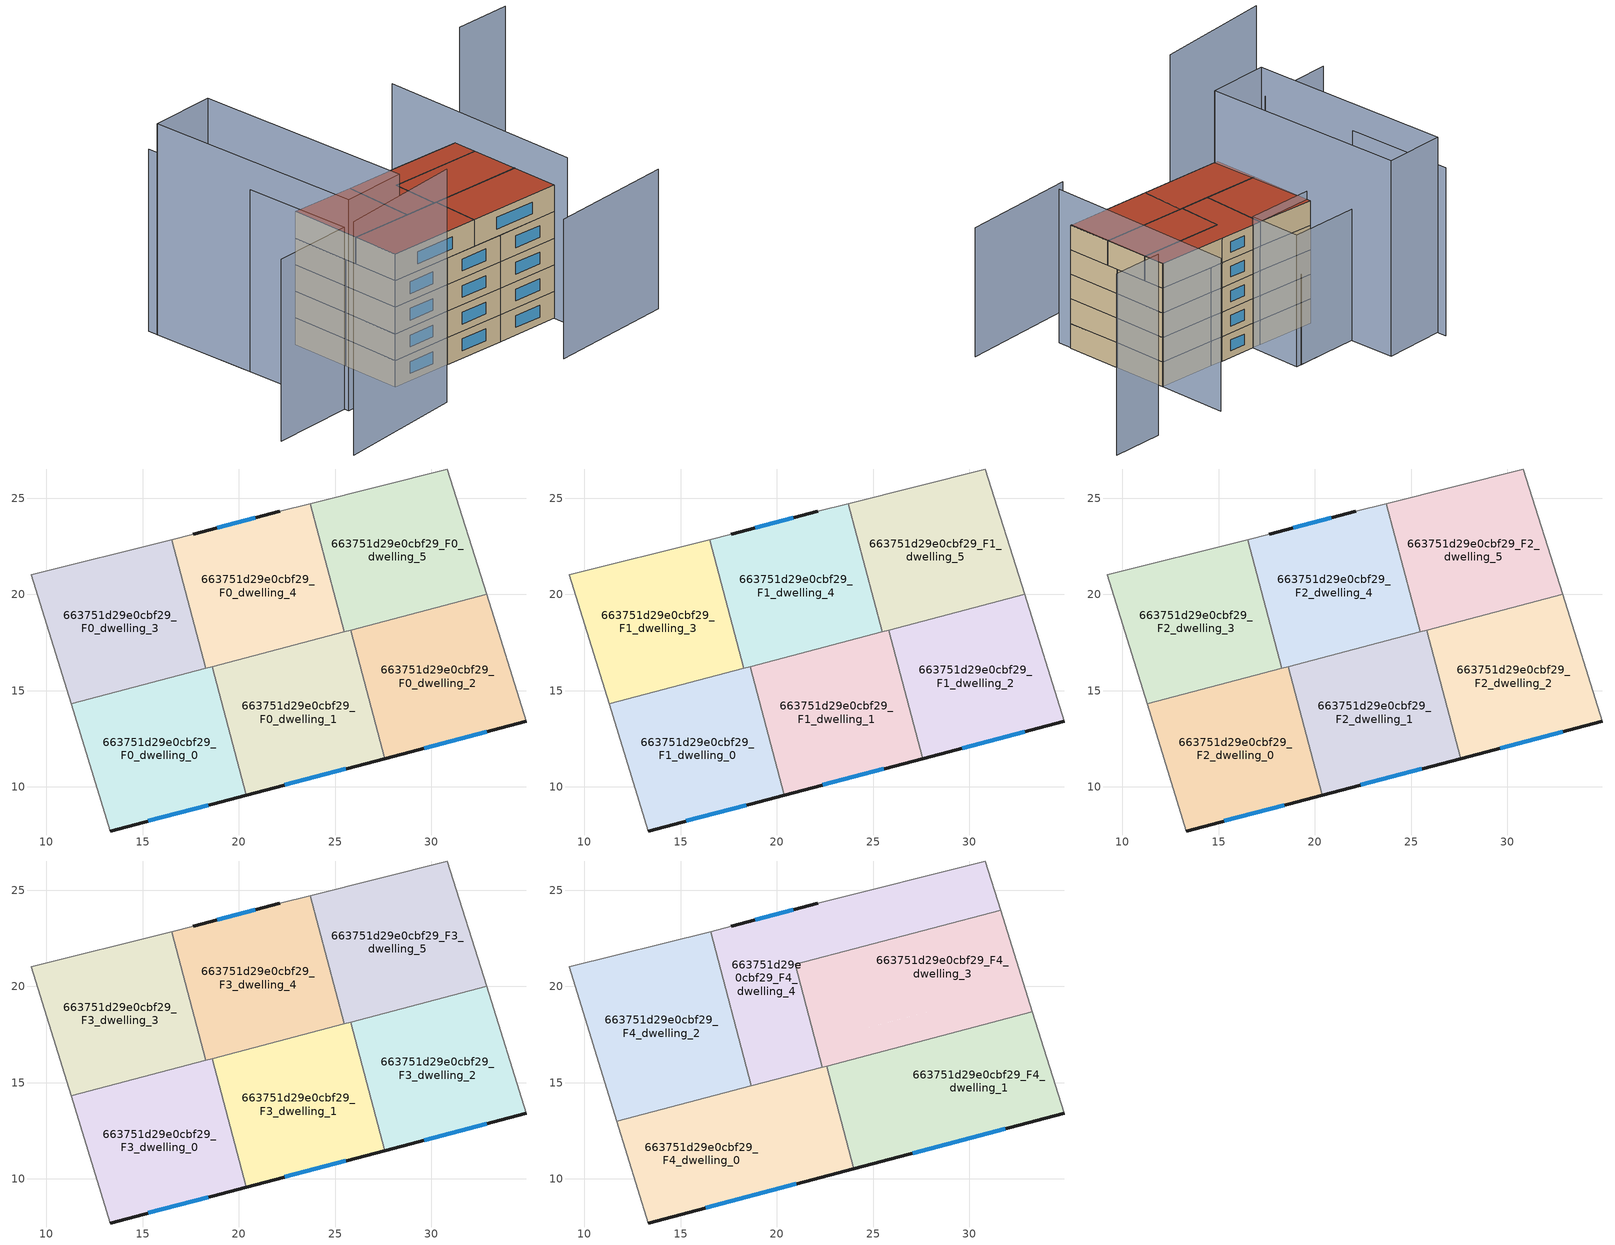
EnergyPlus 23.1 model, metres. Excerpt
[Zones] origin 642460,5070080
663751d29e0cbf29_F0_dwelling_0
 floor ground (EU_floor_Construction): 18.61,16.25 20.37,9.57 13.31,7.71 11.28,14.31 z0
 wall outside (EU_wall_Construction): 13.31,7.71 20.37,9.57 z0:3
 wall to 663751d29e0cbf29_F0_dwelling_1 (EU_wall_Construction): 20.37,9.57 18.61,16.25 z0:3
 wall adiabatic (EU_wall_Construction): 11.28,14.31 13.31,7.71 z0:3
 wall to 663751d29e0cbf29_F0_dwelling_3 (EU_wall_Construction): 18.27,16.16 11.28,14.31 z0:3
 wall to 663751d29e0cbf29_F0_dwelling_4 (EU_wall_Construction): 18.61,16.25 18.27,16.16 z0:3
 window (EU_Window_Construction): 15.29,8.23 18.39,9.05 z0.84:2.16
663751d29e0cbf29_F0_dwelling_1
 floor ground (EU_floor_Construction): 25.82,18.14 27.57,11.47 20.37,9.57 18.61,16.25 z0
 wall outside (EU_wall_Construction): 20.37,9.57 27.57,11.47 z0:3
 wall to 663751d29e0cbf29_F0_dwelling_2 (EU_wall_Construction): 27.57,11.47 25.82,18.14 z0:3
 wall to 663751d29e0cbf29_F0_dwelling_4 (EU_wall_Construction): 25.47,18.05 18.61,16.25 z0:3
 wall to 663751d29e0cbf29_F0_dwelling_5 (EU_wall_Construction): 25.82,18.14 25.47,18.05 z0:3
 window (EU_Window_Construction): 22.39,10.1 25.56,10.94 z0.84:2.16
663751d29e0cbf29_F0_dwelling_2
 floor ground (EU_floor_Construction): 32.86,20 34.93,13.41 27.57,11.47 25.82,18.14 z0
 wall outside (EU_wall_Construction): 27.57,11.47 34.93,13.41 z0:3
 wall adiabatic (EU_wall_Construction): 34.93,13.41 32.86,20 z0:3
 wall to 663751d29e0cbf29_F0_dwelling_5 (EU_wall_Construction): 32.86,20 25.82,18.14 z0:3
 window (EU_Window_Construction): 29.63,12.01 32.87,12.87 z0.84:2.16
663751d29e0cbf29_F0_dwelling_3
 floor ground (EU_floor_Construction): 16.51,22.84 18.27,16.16 11.28,14.31 9.21,21.02 z0
 wall to 663751d29e0cbf29_F0_dwelling_4 (EU_wall_Construction): 18.27,16.16 16.51,22.84 z0:3
 wall adiabatic (EU_wall_Construction): 16.51,22.84 9.21,21.02 11.28,14.31 z0:3
663751d29e0cbf29_F0_dwelling_4
 floor ground (EU_floor_Construction): 23.71,24.72 25.47,18.05 18.27,16.16 16.51,22.84 17.62,23.12 22.12,24.32 z0
 wall outside (EU_wall_Construction): 22.12,24.32 17.62,23.12 z0:3
 wall adiabatic (EU_wall_Construction): 17.62,23.12 16.51,22.84 / 23.71,24.72 22.12,24.32 z0:3
 wall to 663751d29e0cbf29_F0_dwelling_5 (EU_wall_Construction): 25.47,18.05 23.71,24.72 z0:3
 window (EU_Window_Construction): 20.86,23.98 18.88,23.46 z0.84:2.16
663751d29e0cbf29_F0_dwelling_5
 floor ground (EU_floor_Construction): 30.83,26.52 32.86,20 25.47,18.05 23.71,24.72 z0
 wall adiabatic (EU_wall_Construction): 32.86,20 30.83,26.52 23.71,24.72 z0:3
663751d29e0cbf29_F1_dwelling_0
 floor to 663751d29e0cbf29_F0_dwelling_0 (EU_floor_Construction): 18.61,16.25 20.37,9.57 13.31,7.71 11.28,14.31 z3
 wall outside (EU_wall_Construction): 13.31,7.71 20.37,9.57 z3:6
 wall to 663751d29e0cbf29_F1_dwelling_1 (EU_wall_Construction): 20.37,9.57 18.61,16.25 z3:6
 wall adiabatic (EU_wall_Construction): 11.28,14.31 13.31,7.71 z3:6
 wall to 663751d29e0cbf29_F1_dwelling_3 (EU_wall_Construction): 18.27,16.16 11.28,14.31 z3:6
 wall to 663751d29e0cbf29_F1_dwelling_4 (EU_wall_Construction): 18.61,16.25 18.27,16.16 z3:6
 window (EU_Window_Construction): 15.29,8.23 18.39,9.05 z3.84:5.16
663751d29e0cbf29_F1_dwelling_1
 floor to 663751d29e0cbf29_F0_dwelling_1 (EU_floor_Construction): 25.82,18.14 27.57,11.47 20.37,9.57 18.61,16.25 z3
 wall outside (EU_wall_Construction): 20.37,9.57 27.57,11.47 z3:6
 wall to 663751d29e0cbf29_F1_dwelling_2 (EU_wall_Construction): 27.57,11.47 25.82,18.14 z3:6
 wall to 663751d29e0cbf29_F1_dwelling_4 (EU_wall_Construction): 25.47,18.05 18.61,16.25 z3:6
 wall to 663751d29e0cbf29_F1_dwelling_5 (EU_wall_Construction): 25.82,18.14 25.47,18.05 z3:6
 window (EU_Window_Construction): 22.39,10.1 25.56,10.94 z3.84:5.16
663751d29e0cbf29_F1_dwelling_2
 floor to 663751d29e0cbf29_F0_dwelling_2 (EU_floor_Construction): 32.86,20 34.93,13.41 27.57,11.47 25.82,18.14 z3
 wall outside (EU_wall_Construction): 27.57,11.47 34.93,13.41 z3:6
 wall adiabatic (EU_wall_Construction): 34.93,13.41 32.86,20 z3:6
 wall to 663751d29e0cbf29_F1_dwelling_5 (EU_wall_Construction): 32.86,20 25.82,18.14 z3:6
 window (EU_Window_Construction): 29.63,12.01 32.87,12.87 z3.84:5.16
663751d29e0cbf29_F1_dwelling_3
 floor to 663751d29e0cbf29_F0_dwelling_3 (EU_floor_Construction): 16.51,22.84 18.27,16.16 11.28,14.31 9.21,21.02 z3
 wall to 663751d29e0cbf29_F1_dwelling_4 (EU_wall_Construction): 18.27,16.16 16.51,22.84 z3:6
 wall adiabatic (EU_wall_Construction): 16.51,22.84 9.21,21.02 11.28,14.31 z3:6
663751d29e0cbf29_F1_dwelling_4
 floor to 663751d29e0cbf29_F0_dwelling_4 (EU_floor_Construction): 23.71,24.72 25.47,18.05 18.27,16.16 16.51,22.84 17.62,23.12 22.12,24.32 z3
 wall outside (EU_wall_Construction): 22.12,24.32 17.62,23.12 z3:6
 wall adiabatic (EU_wall_Construction): 17.62,23.12 16.51,22.84 / 23.71,24.72 22.12,24.32 z3:6
 wall to 663751d29e0cbf29_F1_dwelling_5 (EU_wall_Construction): 25.47,18.05 23.71,24.72 z3:6
 window (EU_Window_Construction): 20.86,23.98 18.88,23.46 z3.84:5.16
663751d29e0cbf29_F1_dwelling_5
 floor to 663751d29e0cbf29_F0_dwelling_5 (EU_floor_Construction): 30.83,26.52 32.86,20 25.47,18.05 23.71,24.72 z3
 wall adiabatic (EU_wall_Construction): 32.86,20 30.83,26.52 23.71,24.72 z3:6
663751d29e0cbf29_F2_dwelling_0
 floor to 663751d29e0cbf29_F1_dwelling_0 (EU_floor_Construction): 18.61,16.25 20.37,9.57 13.31,7.71 11.28,14.31 z6
 wall outside (EU_wall_Construction): 13.31,7.71 20.37,9.57 z6:9
 wall to 663751d29e0cbf29_F2_dwelling_1 (EU_wall_Construction): 20.37,9.57 18.61,16.25 z6:9
 wall adiabatic (EU_wall_Construction): 11.28,14.31 13.31,7.71 z6:9
 wall to 663751d29e0cbf29_F2_dwelling_3 (EU_wall_Construction): 18.27,16.16 11.28,14.31 z6:9
 wall to 663751d29e0cbf29_F2_dwelling_4 (EU_wall_Construction): 18.61,16.25 18.27,16.16 z6:9
 window (EU_Window_Construction): 15.29,8.23 18.39,9.05 z6.84:8.16
663751d29e0cbf29_F2_dwelling_1
 floor to 663751d29e0cbf29_F1_dwelling_1 (EU_floor_Construction): 25.82,18.14 27.57,11.47 20.37,9.57 18.61,16.25 z6
 wall outside (EU_wall_Construction): 20.37,9.57 27.57,11.47 z6:9
 wall to 663751d29e0cbf29_F2_dwelling_2 (EU_wall_Construction): 27.57,11.47 25.82,18.14 z6:9
 wall to 663751d29e0cbf29_F2_dwelling_4 (EU_wall_Construction): 25.47,18.05 18.61,16.25 z6:9
 wall to 663751d29e0cbf29_F2_dwelling_5 (EU_wall_Construction): 25.82,18.14 25.47,18.05 z6:9
 window (EU_Window_Construction): 22.39,10.1 25.56,10.94 z6.84:8.16
663751d29e0cbf29_F2_dwelling_2
 floor to 663751d29e0cbf29_F1_dwelling_2 (EU_floor_Construction): 32.86,20 34.93,13.41 27.57,11.47 25.82,18.14 z6
 wall outside (EU_wall_Construction): 27.57,11.47 34.93,13.41 z6:9
 wall adiabatic (EU_wall_Construction): 34.93,13.41 32.86,20 z6:9
 wall to 663751d29e0cbf29_F2_dwelling_5 (EU_wall_Construction): 32.86,20 25.82,18.14 z6:9
 window (EU_Window_Construction): 29.63,12.01 32.87,12.87 z6.84:8.16
663751d29e0cbf29_F2_dwelling_3
 floor to 663751d29e0cbf29_F1_dwelling_3 (EU_floor_Construction): 16.51,22.84 18.27,16.16 11.28,14.31 9.21,21.02 z6
 wall to 663751d29e0cbf29_F2_dwelling_4 (EU_wall_Construction): 18.27,16.16 16.51,22.84 z6:9
 wall adiabatic (EU_wall_Construction): 16.51,22.84 9.21,21.02 11.28,14.31 z6:9
663751d29e0cbf29_F2_dwelling_4
 floor to 663751d29e0cbf29_F1_dwelling_4 (EU_floor_Construction): 23.71,24.72 25.47,18.05 18.27,16.16 16.51,22.84 17.62,23.12 22.12,24.32 z6
 wall outside (EU_wall_Construction): 22.12,24.32 17.62,23.12 z6:9
 wall adiabatic (EU_wall_Construction): 17.62,23.12 16.51,22.84 / 23.71,24.72 22.12,24.32 z6:9
 wall to 663751d29e0cbf29_F2_dwelling_5 (EU_wall_Construction): 25.47,18.05 23.71,24.72 z6:9
 window (EU_Window_Construction): 20.86,23.98 18.88,23.46 z6.84:8.16
663751d29e0cbf29_F2_dwelling_5
 floor to 663751d29e0cbf29_F1_dwelling_5 (EU_floor_Construction): 30.83,26.52 32.86,20 25.47,18.05 23.71,24.72 z6
 wall adiabatic (EU_wall_Construction): 32.86,20 30.83,26.52 23.71,24.72 z6:9
663751d29e0cbf29_F3_dwelling_0
 floor to 663751d29e0cbf29_F2_dwelling_0 (EU_floor_Construction): 18.61,16.25 20.37,9.57 13.31,7.71 11.28,14.31 z9
 wall outside (EU_wall_Construction): 13.31,7.71 20.37,9.57 z9:12
 wall to 663751d29e0cbf29_F3_dwelling_1 (EU_wall_Construction): 20.37,9.57 18.61,16.25 z9:12
 wall adiabatic (EU_wall_Construction): 11.28,14.31 13.31,7.71 z9:12
 wall to 663751d29e0cbf29_F3_dwelling_3 (EU_wall_Construction): 18.27,16.16 11.28,14.31 z9:12
 wall to 663751d29e0cbf29_F3_dwelling_4 (EU_wall_Construction): 18.61,16.25 18.27,16.16 z9:12
 window (EU_Window_Construction): 15.29,8.23 18.39,9.05 z9.84:11.16
 ceiling adiabatic (EU_roof_Construction): 18.66,14.83 18.31,16.17 18.62,16.25 11.28,14.31 11.68,12.99 z12
663751d29e0cbf29_F3_dwelling_1
 floor to 663751d29e0cbf29_F2_dwelling_1 (EU_floor_Construction): 25.82,18.14 27.57,11.47 20.37,9.57 18.61,16.25 z9
 wall outside (EU_wall_Construction): 20.37,9.57 27.57,11.47 z9:12
 wall to 663751d29e0cbf29_F3_dwelling_2 (EU_wall_Construction): 27.57,11.47 25.82,18.14 z9:12
 wall to 663751d29e0cbf29_F3_dwelling_4 (EU_wall_Construction): 25.47,18.05 18.61,16.25 z9:12
 wall to 663751d29e0cbf29_F3_dwelling_5 (EU_wall_Construction): 25.82,18.14 25.47,18.05 z9:12
 window (EU_Window_Construction): 22.39,10.1 25.56,10.94 z9.84:11.16
663751d29e0cbf29_F3_dwelling_2
 floor to 663751d29e0cbf29_F2_dwelling_2 (EU_floor_Construction): 32.86,20 34.93,13.41 27.57,11.47 25.82,18.14 z9
 wall outside (EU_wall_Construction): 27.57,11.47 34.93,13.41 z9:12
 wall adiabatic (EU_wall_Construction): 34.93,13.41 32.86,20 z9:12
 wall to 663751d29e0cbf29_F3_dwelling_5 (EU_wall_Construction): 32.86,20 25.82,18.14 z9:12
 window (EU_Window_Construction): 29.63,12.01 32.87,12.87 z9.84:11.16
663751d29e0cbf29_F3_dwelling_3
 floor to 663751d29e0cbf29_F2_dwelling_3 (EU_floor_Construction): 16.51,22.84 18.27,16.16 11.28,14.31 9.21,21.02 z9
 wall to 663751d29e0cbf29_F3_dwelling_4 (EU_wall_Construction): 18.27,16.16 16.51,22.84 z9:12
 wall adiabatic (EU_wall_Construction): 16.51,22.84 9.21,21.02 11.28,14.31 z9:12
 ceiling adiabatic (EU_roof_Construction): 18.27,16.16 16.51,22.84 9.21,21.02 11.28,14.31 z12
663751d29e0cbf29_F3_dwelling_4
 floor to 663751d29e0cbf29_F2_dwelling_4 (EU_floor_Construction): 23.71,24.72 25.47,18.05 18.27,16.16 16.51,22.84 17.62,23.12 22.12,24.32 z9
 wall outside (EU_wall_Construction): 22.12,24.32 17.62,23.12 z9:12
 wall adiabatic (EU_wall_Construction): 17.62,23.12 16.51,22.84 / 23.71,24.72 22.12,24.32 z9:12
 wall to 663751d29e0cbf29_F3_dwelling_5 (EU_wall_Construction): 25.47,18.05 23.71,24.72 z9:12
 window (EU_Window_Construction): 20.86,23.98 18.88,23.46 z9.84:11.16
663751d29e0cbf29_F3_dwelling_5
 floor to 663751d29e0cbf29_F2_dwelling_5 (EU_floor_Construction): 30.83,26.52 32.86,20 25.47,18.05 23.71,24.72 z9
 wall adiabatic (EU_wall_Construction): 32.86,20 30.83,26.52 23.71,24.72 z9:12
663751d29e0cbf29_F4_dwelling_0
 floor to 663751d29e0cbf29_F3_dwelling_0 (EU_floor_Construction): 18.97,14.91 20.37,9.57 13.31,7.71 11.68,12.99 z12
 floor to 663751d29e0cbf29_F3_dwelling_1 (EU_floor_Construction): 22.6,15.87 24,10.53 20.37,9.57 18.97,14.91 z12
 wall outside (EU_wall_Construction): 13.31,7.71 24,10.53 z12:15
 wall to 663751d29e0cbf29_F4_dwelling_1 (EU_wall_Construction): 24,10.53 22.6,15.87 z12:15
 wall adiabatic (EU_wall_Construction): 11.68,12.99 13.31,7.71 z12:15
 wall to 663751d29e0cbf29_F4_dwelling_2 (EU_wall_Construction): 18.66,14.83 11.68,12.99 z12:15
 wall to 663751d29e0cbf29_F4_dwelling_4 (EU_wall_Construction): 22.37,15.81 18.66,14.83 z12:15
 wall to 663751d29e0cbf29_F4_dwelling_3 (EU_wall_Construction): 22.6,15.87 22.37,15.81 z12:15
 window (EU_Window_Construction): 16.31,8.5 21.01,9.74 z12.84:14.16
 roof outside (EU_roof_Construction): 24,10.53 22.6,15.87 11.68,12.99 13.31,7.71 z15
663751d29e0cbf29_F4_dwelling_1
 floor to 663751d29e0cbf29_F3_dwelling_1 (EU_floor_Construction): 26.17,16.81 27.57,11.47 24,10.53 22.6,15.87 z12
 floor to 663751d29e0cbf29_F3_dwelling_2 (EU_floor_Construction): 33.28,18.68 34.93,13.41 27.57,11.47 26.17,16.81 z12
 wall outside (EU_wall_Construction): 24,10.53 34.93,13.41 z12:15
 wall adiabatic (EU_wall_Construction): 34.93,13.41 33.28,18.68 z12:15
 wall to 663751d29e0cbf29_F4_dwelling_3 (EU_wall_Construction): 33.28,18.68 22.6,15.87 z12:15
 window (EU_Window_Construction): 27.06,11.34 31.87,12.6 z12.84:14.16
 roof outside (EU_roof_Construction): 34.93,13.41 33.28,18.68 22.6,15.87 24,10.53 z15
663751d29e0cbf29_F4_dwelling_2
 floor to 663751d29e0cbf29_F3_dwelling_4 (EU_floor_Construction): 16.55,22.85 18.31,16.17 18.27,16.16 16.51,22.84 z12
 floor adiabatic (EU_floor_Construction): 16.51,22.84 18.27,16.16 18.31,16.17 18.66,14.83 11.68,12.99 9.21,21.02 z12
 wall adiabatic (EU_wall_Construction): 16.55,22.85 9.21,21.02 11.68,12.99 z12:15
 wall to 663751d29e0cbf29_F4_dwelling_4 (EU_wall_Construction): 18.66,14.83 16.55,22.85 z12:15
 roof outside (EU_roof_Construction): 18.66,14.83 16.55,22.85 9.21,21.02 11.68,12.99 z15
663751d29e0cbf29_F4_dwelling_3
 floor to 663751d29e0cbf29_F3_dwelling_2 (EU_floor_Construction): 32.86,20 33.28,18.68 26.17,16.81 25.82,18.14 z12
 floor to 663751d29e0cbf29_F3_dwelling_5 (EU_floor_Construction): 31.63,23.96 32.86,20 25.47,18.05 24.41,22.06 z12
 floor to 663751d29e0cbf29_F3_dwelling_4 (EU_floor_Construction): 24.41,22.06 25.47,18.05 22.01,17.14 20.96,21.15 z12
 floor to 663751d29e0cbf29_F3_dwelling_1 (EU_floor_Construction): 25.82,18.14 26.17,16.81 22.37,15.81 22.01,17.14 z12
 wall to 663751d29e0cbf29_F4_dwelling_4 (EU_wall_Construction): 31.63,23.96 20.96,21.15 22.37,15.81 z12:15
 wall adiabatic (EU_wall_Construction): 33.28,18.68 31.63,23.96 z12:15
 roof outside (EU_roof_Construction): 33.28,18.68 31.63,23.96 20.96,21.15 22.37,15.81 z15
663751d29e0cbf29_F4_dwelling_4
 floor to 663751d29e0cbf29_F3_dwelling_4 (EU_floor_Construction): 23.71,24.72 24.41,22.06 20.96,21.15 22.01,17.14 18.31,16.17 16.55,22.85 17.62,23.12 22.12,24.32 z12
 floor to 663751d29e0cbf29_F3_dwelling_1 (EU_floor_Construction): 22.01,17.14 22.37,15.81 18.97,14.91 18.62,16.25 z12
 floor to 663751d29e0cbf29_F3_dwelling_5 (EU_floor_Construction): 30.83,26.52 31.63,23.96 24.41,22.06 23.71,24.72 z12
 floor to 663751d29e0cbf29_F3_dwelling_0 (EU_floor_Construction): 18.62,16.25 18.97,14.91 18.66,14.83 18.31,16.17 z12
 wall outside (EU_wall_Construction): 22.12,24.32 17.62,23.12 z12:15
 wall adiabatic (EU_wall_Construction): 17.62,23.12 16.55,22.85 / 31.63,23.96 30.83,26.52 22.12,24.32 z12:15
 window (EU_Window_Construction): 20.86,23.98 18.88,23.46 z12.84:14.16
 roof outside (EU_roof_Construction): 31.63,23.96 30.83,26.52 22.12,24.32 17.62,23.12 16.55,22.85 18.66,14.83 22.37,15.81 20.96,21.15 z15
shading: 31.22,5 45.04,10.07 z0:15.7; 2.2,-3.49 16.16,2.19 z0:26.3; -2.18,30.86 6.41,5.91 / 6.41,5.91 -2.65,2.8 z0:20.5; 6.58,5.4 -1.79,29.73 / -1.79,29.73 5.45,32.23 / 5.45,32.23 13.83,7.89 / 13.83,7.89 6.58,5.4 z0:23.8; 7.31,26.83 15.65,29.42 / 15.65,29.42 17.62,23.12 / 17.62,23.12 9.27,20.52 / 9.27,20.52 7.31,26.83 z0:16; 35.37,11.65 28.23,34.83 z0:18.7; 30.83,26.52 22.13,23.81 z0:7.1; 43.34,38.52 37.03,36.6 z0:22.1; 15.02,29.23 7.17,26.65 z0:11.1
[Building]
EU S2 Campaign: North Axis=0; Terrain=City; Solar Distribution=FullExterior
[Site:Location]
Lyon-Bron: Latitude=45.75; Longitude=5; Time Zone=1; Elevation=198
[SizingPeriod:WeatherFileDays]
AnnualSizingPeriod: Begin Month=1; Begin Day of Month=1; End Month=12; End Day of Month=31; Day of Week for Start Day=Monday; Use Weather File Daylight Saving Period=No; Use Weather File Rain and Snow Indicators=No
[MATERIAL]
EU_InternalMass_Material: Roughness=MediumRough; Thickness=0.1; Conductivity=1; Density=1800; Specific Heat=900; Thermal Absorptance=0.9; Solar Absorptance=0.7; Visible Absorptance=0.7
[MATERIAL:NOMASS] Roughness=MediumRough; Thermal Absorptance=0.9; Solar Absorptance=0.7; Visible Absorptance=0.7
Name | Thermal Resistance
EU_wall_NoMass | 0.776494
EU_roof_NoMass | 0.486893
EU_floor_NoMass | 0.421597
[WINDOWMATERIAL:SIMPLEGLAZINGSYSTEM]
EU_Window_SimpleGlazing: UFactor=4.24961; Solar Heat Gain Coefficient=0.83; Visible Transmittance=0.83
[CONSTRUCTION]
EU_wall_Construction: EU_wall_NoMass
EU_roof_Construction: EU_roof_NoMass
EU_floor_Construction: EU_floor_NoMass
EU_InternalMass_Construction: EU_InternalMass_Material
EU_Window_Construction: EU_Window_SimpleGlazing
[ZONE] Type=1; Multiplier=1; Ceiling Height=autocalculate; Floor Area=autocalculate; Part of Total Floor Area=Yes
Name | Volume
663751d29e0cbf29_F0_dwelling_0; 663751d29e0cbf29_F1_dwelling_0; 663751d29e0cbf29_F2_dwelling_0; 663751d29e0cbf29_F3_dwelling_0 | 154.189
663751d29e0cbf29_F4_dwelling_0 | 185.008
663751d29e0cbf29_F0_dwelling_1; 663751d29e0cbf29_F1_dwelling_1; 663751d29e0cbf29_F2_dwelling_1; 663751d29e0cbf29_F3_dwelling_1 | 154.195
663751d29e0cbf29_F4_dwelling_1 | 185.012
663751d29e0cbf29_F0_dwelling_2; 663751d29e0cbf29_F1_dwelling_2; 663751d29e0cbf29_F2_dwelling_2; 663751d29e0cbf29_F3_dwelling_2 | 154.182
663751d29e0cbf29_F4_dwelling_2 | 185.032
663751d29e0cbf29_F0_dwelling_3; 663751d29e0cbf29_F1_dwelling_3; 663751d29e0cbf29_F2_dwelling_3; 663751d29e0cbf29_F3_dwelling_3 | 154.197
663751d29e0cbf29_F4_dwelling_3 | 185.038
663751d29e0cbf29_F0_dwelling_4; 663751d29e0cbf29_F1_dwelling_4; 663751d29e0cbf29_F2_dwelling_4; 663751d29e0cbf29_F3_dwelling_4 | 154.191
663751d29e0cbf29_F4_dwelling_4 | 185.037
663751d29e0cbf29_F0_dwelling_5; 663751d29e0cbf29_F1_dwelling_5; 663751d29e0cbf29_F2_dwelling_5; 663751d29e0cbf29_F3_dwelling_5 | 154.202
[INTERNALMASS] Construction=EU_InternalMass_Construction
Name | Zone or ZoneList | Surface Area
663751d29e0cbf29_F0_dwelling_0_EU_InternalMass | 663751d29e0cbf29_F0_dwelling_0 | 51.3962
663751d29e0cbf29_F0_dwelling_1_EU_InternalMass | 663751d29e0cbf29_F0_dwelling_1 | 51.3981
663751d29e0cbf29_F0_dwelling_2_EU_InternalMass | 663751d29e0cbf29_F0_dwelling_2 | 51.3942
663751d29e0cbf29_F0_dwelling_3_EU_InternalMass | 663751d29e0cbf29_F0_dwelling_3 | 51.399
663751d29e0cbf29_F0_dwelling_4_EU_InternalMass | 663751d29e0cbf29_F0_dwelling_4 | 51.3972
663751d29e0cbf29_F0_dwelling_5_EU_InternalMass | 663751d29e0cbf29_F0_dwelling_5 | 51.4007
663751d29e0cbf29_F1_dwelling_0_EU_InternalMass | 663751d29e0cbf29_F1_dwelling_0 | 51.3962
663751d29e0cbf29_F1_dwelling_1_EU_InternalMass | 663751d29e0cbf29_F1_dwelling_1 | 51.3981
663751d29e0cbf29_F1_dwelling_2_EU_InternalMass | 663751d29e0cbf29_F1_dwelling_2 | 51.3942
663751d29e0cbf29_F1_dwelling_3_EU_InternalMass | 663751d29e0cbf29_F1_dwelling_3 | 51.399
663751d29e0cbf29_F1_dwelling_4_EU_InternalMass | 663751d29e0cbf29_F1_dwelling_4 | 51.3972
663751d29e0cbf29_F1_dwelling_5_EU_InternalMass | 663751d29e0cbf29_F1_dwelling_5 | 51.4007
663751d29e0cbf29_F2_dwelling_0_EU_InternalMass | 663751d29e0cbf29_F2_dwelling_0 | 51.3962
663751d29e0cbf29_F2_dwelling_1_EU_InternalMass | 663751d29e0cbf29_F2_dwelling_1 | 51.3981
663751d29e0cbf29_F2_dwelling_2_EU_InternalMass | 663751d29e0cbf29_F2_dwelling_2 | 51.3942
663751d29e0cbf29_F2_dwelling_3_EU_InternalMass | 663751d29e0cbf29_F2_dwelling_3 | 51.399
663751d29e0cbf29_F2_dwelling_4_EU_InternalMass | 663751d29e0cbf29_F2_dwelling_4 | 51.3972
663751d29e0cbf29_F2_dwelling_5_EU_InternalMass | 663751d29e0cbf29_F2_dwelling_5 | 51.4007
663751d29e0cbf29_F3_dwelling_0_EU_InternalMass | 663751d29e0cbf29_F3_dwelling_0 | 51.3962
663751d29e0cbf29_F3_dwelling_1_EU_InternalMass | 663751d29e0cbf29_F3_dwelling_1 | 51.3981
663751d29e0cbf29_F3_dwelling_2_EU_InternalMass | 663751d29e0cbf29_F3_dwelling_2 | 51.3942
663751d29e0cbf29_F3_dwelling_3_EU_InternalMass | 663751d29e0cbf29_F3_dwelling_3 | 51.399
663751d29e0cbf29_F3_dwelling_4_EU_InternalMass | 663751d29e0cbf29_F3_dwelling_4 | 51.3972
663751d29e0cbf29_F3_dwelling_5_EU_InternalMass | 663751d29e0cbf29_F3_dwelling_5 | 51.4007
663751d29e0cbf29_F4_dwelling_0_EU_InternalMass | 663751d29e0cbf29_F4_dwelling_0 | 61.6703
663751d29e0cbf29_F4_dwelling_1_EU_InternalMass | 663751d29e0cbf29_F4_dwelling_1 | 61.6714
663751d29e0cbf29_F4_dwelling_2_EU_InternalMass | 663751d29e0cbf29_F4_dwelling_2 | 61.6773
663751d29e0cbf29_F4_dwelling_3_EU_InternalMass | 663751d29e0cbf29_F4_dwelling_3 | 61.6802
663751d29e0cbf29_F4_dwelling_4_EU_InternalMass | 663751d29e0cbf29_F4_dwelling_4 | 61.6795
[OTHEREQUIPMENT] Fuel Type=Electricity; Design Level Calculation Method=Watts/Area; Power per Zone Floor Area=1; Fraction Latent=0; Fraction Radiant=0; Fraction Lost=0; Carbon Dioxide Generation Rate=0; EndUse Subcategory=EU_Step8_InternalGains
Name | Zone or ZoneList or Space or SpaceList | Schedule
EU_Step8_InternalGain_663751d29e0cbf29_F0_dwelling_0_f000 | 663751d29e0cbf29_F0_dwelling_0 | EU_Step8_GainSchedule_663751d29e0cbf29_F0_dwelling_0_f000
EU_Step8_InternalGain_663751d29e0cbf29_F0_dwelling_1_f000 | 663751d29e0cbf29_F0_dwelling_1 | EU_Step8_GainSchedule_663751d29e0cbf29_F0_dwelling_1_f000
EU_Step8_InternalGain_663751d29e0cbf29_F0_dwelling_2_f000 | 663751d29e0cbf29_F0_dwelling_2 | EU_Step8_GainSchedule_663751d29e0cbf29_F0_dwelling_2_f000
EU_Step8_InternalGain_663751d29e0cbf29_F0_dwelling_3_f000 | 663751d29e0cbf29_F0_dwelling_3 | EU_Step8_GainSchedule_663751d29e0cbf29_F0_dwelling_3_f000
EU_Step8_InternalGain_663751d29e0cbf29_F0_dwelling_4_f000 | 663751d29e0cbf29_F0_dwelling_4 | EU_Step8_GainSchedule_663751d29e0cbf29_F0_dwelling_4_f000
EU_Step8_InternalGain_663751d29e0cbf29_F0_dwelling_5_f000 | 663751d29e0cbf29_F0_dwelling_5 | EU_Step8_GainSchedule_663751d29e0cbf29_F0_dwelling_5_f000
EU_Step8_InternalGain_663751d29e0cbf29_F1_dwelling_0_f000 | 663751d29e0cbf29_F1_dwelling_0 | EU_Step8_GainSchedule_663751d29e0cbf29_F1_dwelling_0_f000
EU_Step8_InternalGain_663751d29e0cbf29_F1_dwelling_1_f000 | 663751d29e0cbf29_F1_dwelling_1 | EU_Step8_GainSchedule_663751d29e0cbf29_F1_dwelling_1_f000
EU_Step8_InternalGain_663751d29e0cbf29_F1_dwelling_2_f000 | 663751d29e0cbf29_F1_dwelling_2 | EU_Step8_GainSchedule_663751d29e0cbf29_F1_dwelling_2_f000
EU_Step8_InternalGain_663751d29e0cbf29_F1_dwelling_3_f000 | 663751d29e0cbf29_F1_dwelling_3 | EU_Step8_GainSchedule_663751d29e0cbf29_F1_dwelling_3_f000
EU_Step8_InternalGain_663751d29e0cbf29_F1_dwelling_4_f000 | 663751d29e0cbf29_F1_dwelling_4 | EU_Step8_GainSchedule_663751d29e0cbf29_F1_dwelling_4_f000
EU_Step8_InternalGain_663751d29e0cbf29_F1_dwelling_5_f000 | 663751d29e0cbf29_F1_dwelling_5 | EU_Step8_GainSchedule_663751d29e0cbf29_F1_dwelling_5_f000
EU_Step8_InternalGain_663751d29e0cbf29_F2_dwelling_0_f000 | 663751d29e0cbf29_F2_dwelling_0 | EU_Step8_GainSchedule_663751d29e0cbf29_F2_dwelling_0_f000
EU_Step8_InternalGain_663751d29e0cbf29_F2_dwelling_1_f000 | 663751d29e0cbf29_F2_dwelling_1 | EU_Step8_GainSchedule_663751d29e0cbf29_F2_dwelling_1_f000
EU_Step8_InternalGain_663751d29e0cbf29_F2_dwelling_2_f000 | 663751d29e0cbf29_F2_dwelling_2 | EU_Step8_GainSchedule_663751d29e0cbf29_F2_dwelling_2_f000
EU_Step8_InternalGain_663751d29e0cbf29_F2_dwelling_3_f000 | 663751d29e0cbf29_F2_dwelling_3 | EU_Step8_GainSchedule_663751d29e0cbf29_F2_dwelling_3_f000
EU_Step8_InternalGain_663751d29e0cbf29_F2_dwelling_4_f000 | 663751d29e0cbf29_F2_dwelling_4 | EU_Step8_GainSchedule_663751d29e0cbf29_F2_dwelling_4_f000
EU_Step8_InternalGain_663751d29e0cbf29_F2_dwelling_5_f000 | 663751d29e0cbf29_F2_dwelling_5 | EU_Step8_GainSchedule_663751d29e0cbf29_F2_dwelling_5_f000
EU_Step8_InternalGain_663751d29e0cbf29_F3_dwelling_0_f000 | 663751d29e0cbf29_F3_dwelling_0 | EU_Step8_GainSchedule_663751d29e0cbf29_F3_dwelling_0_f000
EU_Step8_InternalGain_663751d29e0cbf29_F3_dwelling_1_f000 | 663751d29e0cbf29_F3_dwelling_1 | EU_Step8_GainSchedule_663751d29e0cbf29_F3_dwelling_1_f000
EU_Step8_InternalGain_663751d29e0cbf29_F3_dwelling_2_f000 | 663751d29e0cbf29_F3_dwelling_2 | EU_Step8_GainSchedule_663751d29e0cbf29_F3_dwelling_2_f000
EU_Step8_InternalGain_663751d29e0cbf29_F3_dwelling_3_f000 | 663751d29e0cbf29_F3_dwelling_3 | EU_Step8_GainSchedule_663751d29e0cbf29_F3_dwelling_3_f000
EU_Step8_InternalGain_663751d29e0cbf29_F3_dwelling_4_f000 | 663751d29e0cbf29_F3_dwelling_4 | EU_Step8_GainSchedule_663751d29e0cbf29_F3_dwelling_4_f000
EU_Step8_InternalGain_663751d29e0cbf29_F3_dwelling_5_f000 | 663751d29e0cbf29_F3_dwelling_5 | EU_Step8_GainSchedule_663751d29e0cbf29_F3_dwelling_5_f000
EU_Step8_InternalGain_663751d29e0cbf29_F4_dwelling_0_f000 | 663751d29e0cbf29_F4_dwelling_0 | EU_Step8_GainSchedule_663751d29e0cbf29_F4_dwelling_0_f000
EU_Step8_InternalGain_663751d29e0cbf29_F4_dwelling_1_f000 | 663751d29e0cbf29_F4_dwelling_1 | EU_Step8_GainSchedule_663751d29e0cbf29_F4_dwelling_1_f000
EU_Step8_InternalGain_663751d29e0cbf29_F4_dwelling_2_f000 | 663751d29e0cbf29_F4_dwelling_2 | EU_Step8_GainSchedule_663751d29e0cbf29_F4_dwelling_2_f000
EU_Step8_InternalGain_663751d29e0cbf29_F4_dwelling_3_f000 | 663751d29e0cbf29_F4_dwelling_3 | EU_Step8_GainSchedule_663751d29e0cbf29_F4_dwelling_3_f000
EU_Step8_InternalGain_663751d29e0cbf29_F4_dwelling_4_f000 | 663751d29e0cbf29_F4_dwelling_4 | EU_Step8_GainSchedule_663751d29e0cbf29_F4_dwelling_4_f000
[ZONEVENTILATION:DESIGNFLOWRATE] Schedule=EU_AlwaysOn; Design Flow Rate Calculation Method=AirChanges/Hour; Air Changes per Hour=0.693814; Ventilation Type=Natural; Fan Pressure Rise=0; Fan Total Efficiency=1; Constant Term Coefficient=1; Temperature Term Coefficient=0; Velocity Term Coefficient=0; Velocity Squared Term Coefficient=0; Minimum Indoor Temperature=-100; Maximum Indoor Temperature=100; Delta Temperature=-100; Minimum Outdoor Temperature=-100; Maximum Outdoor Temperature=100; Maximum Wind Speed=40
Name | Zone or ZoneList or Space or SpaceList
EU_ConstantAir_663751d29e0cbf29_F0_dwelling_0 | 663751d29e0cbf29_F0_dwelling_0
EU_ConstantAir_663751d29e0cbf29_F0_dwelling_1 | 663751d29e0cbf29_F0_dwelling_1
EU_ConstantAir_663751d29e0cbf29_F0_dwelling_2 | 663751d29e0cbf29_F0_dwelling_2
EU_ConstantAir_663751d29e0cbf29_F0_dwelling_3 | 663751d29e0cbf29_F0_dwelling_3
EU_ConstantAir_663751d29e0cbf29_F0_dwelling_4 | 663751d29e0cbf29_F0_dwelling_4
EU_ConstantAir_663751d29e0cbf29_F0_dwelling_5 | 663751d29e0cbf29_F0_dwelling_5
EU_ConstantAir_663751d29e0cbf29_F1_dwelling_0 | 663751d29e0cbf29_F1_dwelling_0
EU_ConstantAir_663751d29e0cbf29_F1_dwelling_1 | 663751d29e0cbf29_F1_dwelling_1
EU_ConstantAir_663751d29e0cbf29_F1_dwelling_2 | 663751d29e0cbf29_F1_dwelling_2
EU_ConstantAir_663751d29e0cbf29_F1_dwelling_3 | 663751d29e0cbf29_F1_dwelling_3
EU_ConstantAir_663751d29e0cbf29_F1_dwelling_4 | 663751d29e0cbf29_F1_dwelling_4
EU_ConstantAir_663751d29e0cbf29_F1_dwelling_5 | 663751d29e0cbf29_F1_dwelling_5
EU_ConstantAir_663751d29e0cbf29_F2_dwelling_0 | 663751d29e0cbf29_F2_dwelling_0
EU_ConstantAir_663751d29e0cbf29_F2_dwelling_1 | 663751d29e0cbf29_F2_dwelling_1
EU_ConstantAir_663751d29e0cbf29_F2_dwelling_2 | 663751d29e0cbf29_F2_dwelling_2
EU_ConstantAir_663751d29e0cbf29_F2_dwelling_3 | 663751d29e0cbf29_F2_dwelling_3
EU_ConstantAir_663751d29e0cbf29_F2_dwelling_4 | 663751d29e0cbf29_F2_dwelling_4
EU_ConstantAir_663751d29e0cbf29_F2_dwelling_5 | 663751d29e0cbf29_F2_dwelling_5
EU_ConstantAir_663751d29e0cbf29_F3_dwelling_0 | 663751d29e0cbf29_F3_dwelling_0
EU_ConstantAir_663751d29e0cbf29_F3_dwelling_1 | 663751d29e0cbf29_F3_dwelling_1
EU_ConstantAir_663751d29e0cbf29_F3_dwelling_2 | 663751d29e0cbf29_F3_dwelling_2
EU_ConstantAir_663751d29e0cbf29_F3_dwelling_3 | 663751d29e0cbf29_F3_dwelling_3
EU_ConstantAir_663751d29e0cbf29_F3_dwelling_4 | 663751d29e0cbf29_F3_dwelling_4
EU_ConstantAir_663751d29e0cbf29_F3_dwelling_5 | 663751d29e0cbf29_F3_dwelling_5
EU_ConstantAir_663751d29e0cbf29_F4_dwelling_0 | 663751d29e0cbf29_F4_dwelling_0
EU_ConstantAir_663751d29e0cbf29_F4_dwelling_1 | 663751d29e0cbf29_F4_dwelling_1
EU_ConstantAir_663751d29e0cbf29_F4_dwelling_2 | 663751d29e0cbf29_F4_dwelling_2
EU_ConstantAir_663751d29e0cbf29_F4_dwelling_3 | 663751d29e0cbf29_F4_dwelling_3
EU_ConstantAir_663751d29e0cbf29_F4_dwelling_4 | 663751d29e0cbf29_F4_dwelling_4
[HVACTEMPLATE:THERMOSTAT] Constant Heating Setpoint=20; Constant Cooling Setpoint=50
EU_HeatOnly_663751d29e0cbf29_F0_dwelling_0; EU_HeatOnly_663751d29e0cbf29_F0_dwelling_1; EU_HeatOnly_663751d29e0cbf29_F0_dwelling_2; EU_HeatOnly_663751d29e0cbf29_F0_dwelling_3; EU_HeatOnly_663751d29e0cbf29_F0_dwelling_4; EU_HeatOnly_663751d29e0cbf29_F0_dwelling_5; EU_HeatOnly_663751d29e0cbf29_F1_dwelling_0; EU_HeatOnly_663751d29e0cbf29_F1_dwelling_1; EU_HeatOnly_663751d29e0cbf29_F1_dwelling_2; EU_HeatOnly_663751d29e0cbf29_F1_dwelling_3; EU_HeatOnly_663751d29e0cbf29_F1_dwelling_4; EU_HeatOnly_663751d29e0cbf29_F1_dwelling_5; EU_HeatOnly_663751d29e0cbf29_F2_dwelling_0; EU_HeatOnly_663751d29e0cbf29_F2_dwelling_1; EU_HeatOnly_663751d29e0cbf29_F2_dwelling_2; EU_HeatOnly_663751d29e0cbf29_F2_dwelling_3; EU_HeatOnly_663751d29e0cbf29_F2_dwelling_4; EU_HeatOnly_663751d29e0cbf29_F2_dwelling_5; EU_HeatOnly_663751d29e0cbf29_F3_dwelling_0; EU_HeatOnly_663751d29e0cbf29_F3_dwelling_1; EU_HeatOnly_663751d29e0cbf29_F3_dwelling_2; EU_HeatOnly_663751d29e0cbf29_F3_dwelling_3; EU_HeatOnly_663751d29e0cbf29_F3_dwelling_4; EU_HeatOnly_663751d29e0cbf29_F3_dwelling_5; EU_HeatOnly_663751d29e0cbf29_F4_dwelling_0; EU_HeatOnly_663751d29e0cbf29_F4_dwelling_1; EU_HeatOnly_663751d29e0cbf29_F4_dwelling_2; EU_HeatOnly_663751d29e0cbf29_F4_dwelling_3; EU_HeatOnly_663751d29e0cbf29_F4_dwelling_4
[HVACTEMPLATE:ZONE:IDEALLOADSAIRSYSTEM] System Availability Schedule=EU_AlwaysOn; Maximum Heating Supply Air Temperature=50; Minimum Cooling Supply Air Temperature=13; Maximum Heating Supply Air Humidity Ratio=0.0156; Minimum Cooling Supply Air Humidity Ratio=0.0077; Heating Limit=NoLimit; Cooling Limit=NoLimit; Heating Availability Schedule=EU_AlwaysOn; Cooling Availability Schedule=EU_CoolingOff; Dehumidification Control Type=ConstantSensibleHeatRatio; Cooling Sensible Heat Ratio=0.7; Dehumidification Setpoint=60; Humidification Control Type=None; Humidification Setpoint=30; Outdoor Air Method=None; Outdoor Air Flow Rate per Person=0.00944; Outdoor Air Flow Rate per Zone Floor Area=0; Outdoor Air Flow Rate per Zone=0; Demand Controlled Ventilation Type=None; Outdoor Air Economizer Type=NoEconomizer; Heat Recovery Type=None; Sensible Heat Recovery Effectiveness=0.7; Latent Heat Recovery Effectiveness=0.65
Name | Template Thermostat
663751d29e0cbf29_F0_dwelling_0 | EU_HeatOnly_663751d29e0cbf29_F0_dwelling_0
663751d29e0cbf29_F0_dwelling_1 | EU_HeatOnly_663751d29e0cbf29_F0_dwelling_1
663751d29e0cbf29_F0_dwelling_2 | EU_HeatOnly_663751d29e0cbf29_F0_dwelling_2
663751d29e0cbf29_F0_dwelling_3 | EU_HeatOnly_663751d29e0cbf29_F0_dwelling_3
663751d29e0cbf29_F0_dwelling_4 | EU_HeatOnly_663751d29e0cbf29_F0_dwelling_4
663751d29e0cbf29_F0_dwelling_5 | EU_HeatOnly_663751d29e0cbf29_F0_dwelling_5
663751d29e0cbf29_F1_dwelling_0 | EU_HeatOnly_663751d29e0cbf29_F1_dwelling_0
663751d29e0cbf29_F1_dwelling_1 | EU_HeatOnly_663751d29e0cbf29_F1_dwelling_1
663751d29e0cbf29_F1_dwelling_2 | EU_HeatOnly_663751d29e0cbf29_F1_dwelling_2
663751d29e0cbf29_F1_dwelling_3 | EU_HeatOnly_663751d29e0cbf29_F1_dwelling_3
663751d29e0cbf29_F1_dwelling_4 | EU_HeatOnly_663751d29e0cbf29_F1_dwelling_4
663751d29e0cbf29_F1_dwelling_5 | EU_HeatOnly_663751d29e0cbf29_F1_dwelling_5
663751d29e0cbf29_F2_dwelling_0 | EU_HeatOnly_663751d29e0cbf29_F2_dwelling_0
663751d29e0cbf29_F2_dwelling_1 | EU_HeatOnly_663751d29e0cbf29_F2_dwelling_1
663751d29e0cbf29_F2_dwelling_2 | EU_HeatOnly_663751d29e0cbf29_F2_dwelling_2
663751d29e0cbf29_F2_dwelling_3 | EU_HeatOnly_663751d29e0cbf29_F2_dwelling_3
663751d29e0cbf29_F2_dwelling_4 | EU_HeatOnly_663751d29e0cbf29_F2_dwelling_4
663751d29e0cbf29_F2_dwelling_5 | EU_HeatOnly_663751d29e0cbf29_F2_dwelling_5
663751d29e0cbf29_F3_dwelling_0 | EU_HeatOnly_663751d29e0cbf29_F3_dwelling_0
663751d29e0cbf29_F3_dwelling_1 | EU_HeatOnly_663751d29e0cbf29_F3_dwelling_1
663751d29e0cbf29_F3_dwelling_2 | EU_HeatOnly_663751d29e0cbf29_F3_dwelling_2
663751d29e0cbf29_F3_dwelling_3 | EU_HeatOnly_663751d29e0cbf29_F3_dwelling_3
663751d29e0cbf29_F3_dwelling_4 | EU_HeatOnly_663751d29e0cbf29_F3_dwelling_4
663751d29e0cbf29_F3_dwelling_5 | EU_HeatOnly_663751d29e0cbf29_F3_dwelling_5
663751d29e0cbf29_F4_dwelling_0 | EU_HeatOnly_663751d29e0cbf29_F4_dwelling_0
663751d29e0cbf29_F4_dwelling_1 | EU_HeatOnly_663751d29e0cbf29_F4_dwelling_1
663751d29e0cbf29_F4_dwelling_2 | EU_HeatOnly_663751d29e0cbf29_F4_dwelling_2
663751d29e0cbf29_F4_dwelling_3 | EU_HeatOnly_663751d29e0cbf29_F4_dwelling_3
663751d29e0cbf29_F4_dwelling_4 | EU_HeatOnly_663751d29e0cbf29_F4_dwelling_4
[SIZING:ZONE] Zone Cooling Design Supply Air Temperature Input Method=SupplyAirTemperature; Zone Cooling Design Supply Air Temperature=13; Zone Heating Design Supply Air Temperature Input Method=SupplyAirTemperature; Zone Heating Design Supply Air Temperature=50; Zone Cooling Design Supply Air Humidity Ratio=0.008; Zone Heating Design Supply Air Humidity Ratio=0.008; Cooling Design Air Flow Method=DesignDay; Cooling Design Air Flow Rate=0; Cooling Minimum Air Flow per Zone Floor Area=0.000762; Cooling Minimum Air Flow=0; Cooling Minimum Air Flow Fraction=0.2; Heating Design Air Flow Method=DesignDay; Heating Design Air Flow Rate=0; Heating Maximum Air Flow per Zone Floor Area=0.002032; Heating Maximum Air Flow=0.141576; Heating Maximum Air Flow Fraction=0.3; Account for Dedicated Outdoor Air System=No; Dedicated Outdoor Air System Control Strategy=NeutralSupplyAir; Dedicated Outdoor Air Low Setpoint Temperature for Design=autosize; Dedicated Outdoor Air High Setpoint Temperature for Design=autosize; Zone Load Sizing Method=Sensible Load Only No Latent Load; Zone Latent Cooling Design Supply Air Humidity Ratio Input Method=HumidityRatioDifference; Zone Cooling Design Supply Air Humidity Ratio Difference=0.005; Zone Latent Heating Design Supply Air Humidity Ratio Input Method=HumidityRatioDifference; Zone Humidification Design Supply Air Humidity Ratio Difference=0.005
663751d29e0cbf29_F0_dwelling_0; 663751d29e0cbf29_F0_dwelling_1; 663751d29e0cbf29_F0_dwelling_2; 663751d29e0cbf29_F0_dwelling_3; 663751d29e0cbf29_F0_dwelling_4; 663751d29e0cbf29_F0_dwelling_5; 663751d29e0cbf29_F1_dwelling_0; 663751d29e0cbf29_F1_dwelling_1; 663751d29e0cbf29_F1_dwelling_2; 663751d29e0cbf29_F1_dwelling_3; 663751d29e0cbf29_F1_dwelling_4; 663751d29e0cbf29_F1_dwelling_5; 663751d29e0cbf29_F2_dwelling_0; 663751d29e0cbf29_F2_dwelling_1; 663751d29e0cbf29_F2_dwelling_2; 663751d29e0cbf29_F2_dwelling_3; 663751d29e0cbf29_F2_dwelling_4; 663751d29e0cbf29_F2_dwelling_5; 663751d29e0cbf29_F3_dwelling_0; 663751d29e0cbf29_F3_dwelling_1; 663751d29e0cbf29_F3_dwelling_2; 663751d29e0cbf29_F3_dwelling_3; 663751d29e0cbf29_F3_dwelling_4; 663751d29e0cbf29_F3_dwelling_5; 663751d29e0cbf29_F4_dwelling_0; 663751d29e0cbf29_F4_dwelling_1; 663751d29e0cbf29_F4_dwelling_2; 663751d29e0cbf29_F4_dwelling_3; 663751d29e0cbf29_F4_dwelling_4
[SCHEDULE:CONSTANT]
Name | Hourly Value
EU_AlwaysOn | 1
EU_CoolingOff | 0
[SCHEDULE:FILE] Column Number=1; Rows to Skip at Top=0; Number of Hours of Data=8760; Column Separator=Comma; Interpolate to Timestep=No; Minutes per Item=60; Adjust Schedule for Daylight Savings=Yes
Name | File
EU_Step8_GainSchedule_663751d29e0cbf29_F0_dwelling_0_f000 | ../../schedules/663751d29e0cbf29/663751d29e0cbf29_F0_dwelling_0_f000_gain.csv
EU_Step8_GainSchedule_663751d29e0cbf29_F0_dwelling_1_f000 | ../../schedules/663751d29e0cbf29/663751d29e0cbf29_F0_dwelling_1_f000_gain.csv
EU_Step8_GainSchedule_663751d29e0cbf29_F0_dwelling_2_f000 | ../../schedules/663751d29e0cbf29/663751d29e0cbf29_F0_dwelling_2_f000_gain.csv
EU_Step8_GainSchedule_663751d29e0cbf29_F0_dwelling_3_f000 | ../../schedules/663751d29e0cbf29/663751d29e0cbf29_F0_dwelling_3_f000_gain.csv
EU_Step8_GainSchedule_663751d29e0cbf29_F0_dwelling_4_f000 | ../../schedules/663751d29e0cbf29/663751d29e0cbf29_F0_dwelling_4_f000_gain.csv
EU_Step8_GainSchedule_663751d29e0cbf29_F0_dwelling_5_f000 | ../../schedules/663751d29e0cbf29/663751d29e0cbf29_F0_dwelling_5_f000_gain.csv
EU_Step8_GainSchedule_663751d29e0cbf29_F1_dwelling_0_f000 | ../../schedules/663751d29e0cbf29/663751d29e0cbf29_F1_dwelling_0_f000_gain.csv
EU_Step8_GainSchedule_663751d29e0cbf29_F1_dwelling_1_f000 | ../../schedules/663751d29e0cbf29/663751d29e0cbf29_F1_dwelling_1_f000_gain.csv
EU_Step8_GainSchedule_663751d29e0cbf29_F1_dwelling_2_f000 | ../../schedules/663751d29e0cbf29/663751d29e0cbf29_F1_dwelling_2_f000_gain.csv
EU_Step8_GainSchedule_663751d29e0cbf29_F1_dwelling_3_f000 | ../../schedules/663751d29e0cbf29/663751d29e0cbf29_F1_dwelling_3_f000_gain.csv
EU_Step8_GainSchedule_663751d29e0cbf29_F1_dwelling_4_f000 | ../../schedules/663751d29e0cbf29/663751d29e0cbf29_F1_dwelling_4_f000_gain.csv
EU_Step8_GainSchedule_663751d29e0cbf29_F1_dwelling_5_f000 | ../../schedules/663751d29e0cbf29/663751d29e0cbf29_F1_dwelling_5_f000_gain.csv
EU_Step8_GainSchedule_663751d29e0cbf29_F2_dwelling_0_f000 | ../../schedules/663751d29e0cbf29/663751d29e0cbf29_F2_dwelling_0_f000_gain.csv
EU_Step8_GainSchedule_663751d29e0cbf29_F2_dwelling_1_f000 | ../../schedules/663751d29e0cbf29/663751d29e0cbf29_F2_dwelling_1_f000_gain.csv
EU_Step8_GainSchedule_663751d29e0cbf29_F2_dwelling_2_f000 | ../../schedules/663751d29e0cbf29/663751d29e0cbf29_F2_dwelling_2_f000_gain.csv
EU_Step8_GainSchedule_663751d29e0cbf29_F2_dwelling_3_f000 | ../../schedules/663751d29e0cbf29/663751d29e0cbf29_F2_dwelling_3_f000_gain.csv
EU_Step8_GainSchedule_663751d29e0cbf29_F2_dwelling_4_f000 | ../../schedules/663751d29e0cbf29/663751d29e0cbf29_F2_dwelling_4_f000_gain.csv
EU_Step8_GainSchedule_663751d29e0cbf29_F2_dwelling_5_f000 | ../../schedules/663751d29e0cbf29/663751d29e0cbf29_F2_dwelling_5_f000_gain.csv
EU_Step8_GainSchedule_663751d29e0cbf29_F3_dwelling_0_f000 | ../../schedules/663751d29e0cbf29/663751d29e0cbf29_F3_dwelling_0_f000_gain.csv
EU_Step8_GainSchedule_663751d29e0cbf29_F3_dwelling_1_f000 | ../../schedules/663751d29e0cbf29/663751d29e0cbf29_F3_dwelling_1_f000_gain.csv
EU_Step8_GainSchedule_663751d29e0cbf29_F3_dwelling_2_f000 | ../../schedules/663751d29e0cbf29/663751d29e0cbf29_F3_dwelling_2_f000_gain.csv
EU_Step8_GainSchedule_663751d29e0cbf29_F3_dwelling_3_f000 | ../../schedules/663751d29e0cbf29/663751d29e0cbf29_F3_dwelling_3_f000_gain.csv
EU_Step8_GainSchedule_663751d29e0cbf29_F3_dwelling_4_f000 | ../../schedules/663751d29e0cbf29/663751d29e0cbf29_F3_dwelling_4_f000_gain.csv
EU_Step8_GainSchedule_663751d29e0cbf29_F3_dwelling_5_f000 | ../../schedules/663751d29e0cbf29/663751d29e0cbf29_F3_dwelling_5_f000_gain.csv
EU_Step8_GainSchedule_663751d29e0cbf29_F4_dwelling_0_f000 | ../../schedules/663751d29e0cbf29/663751d29e0cbf29_F4_dwelling_0_f000_gain.csv
EU_Step8_GainSchedule_663751d29e0cbf29_F4_dwelling_1_f000 | ../../schedules/663751d29e0cbf29/663751d29e0cbf29_F4_dwelling_1_f000_gain.csv
EU_Step8_GainSchedule_663751d29e0cbf29_F4_dwelling_2_f000 | ../../schedules/663751d29e0cbf29/663751d29e0cbf29_F4_dwelling_2_f000_gain.csv
EU_Step8_GainSchedule_663751d29e0cbf29_F4_dwelling_3_f000 | ../../schedules/663751d29e0cbf29/663751d29e0cbf29_F4_dwelling_3_f000_gain.csv
EU_Step8_GainSchedule_663751d29e0cbf29_F4_dwelling_4_f000 | ../../schedules/663751d29e0cbf29/663751d29e0cbf29_F4_dwelling_4_f000_gain.csv
